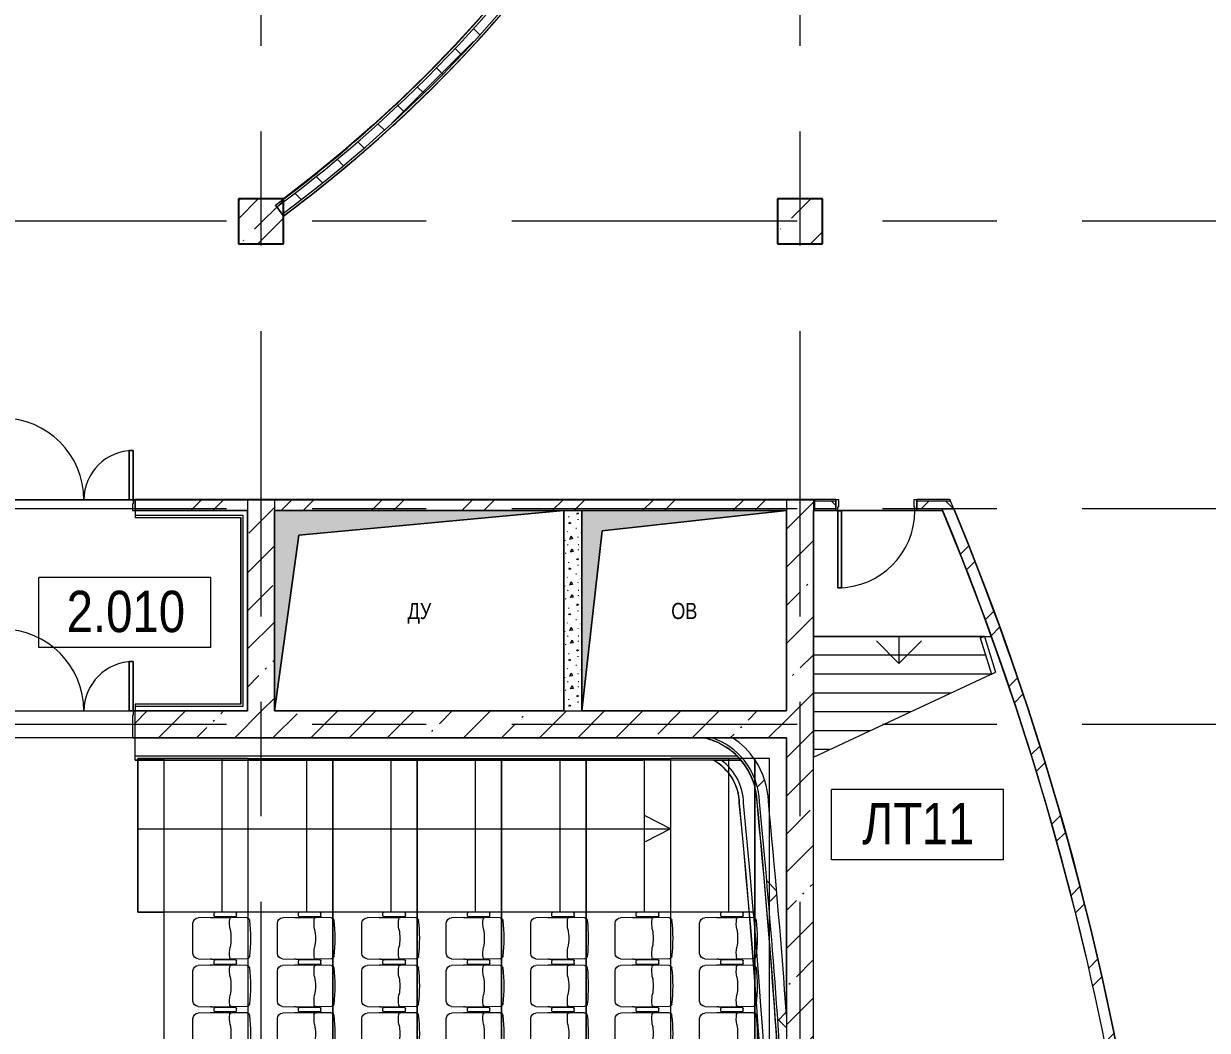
# Model space of a CAD drawing. Header units: millimetres. Extents: x 48966 to 155647, y -43515 to 30475.
# Drawn here: x 120291 to 133466, y 2713 to 13917 of the extents above; entities that cross this region are included whole.
import ezdxf

# ---------------------------------------------------------------- set-up
doc = ezdxf.new("R2010")
doc.units = ezdxf.units.MM
doc.linetypes.add('Осевые', pattern=[6350, 1270, -952.5, 3175, -952.5])
for name, color, linetype, lineweight in [('Двери', 7, 'Continuous', 9), ('Каркас_Импост', 7, 'Continuous', 9), ('Колонны', 7, 'Continuous', 9), ('Колонны-1', 7, 'Continuous', 25), ('Контуры', 7, 'Continuous', 9), ('Линии подступенков-1', 7, 'Continuous', 9), ('Линии свеса', 7, 'Continuous', 9), ('Марки вырезов', 7, 'Continuous', 9), ('Марки помещений', 7, 'Continuous', 9), ('Обобщенные модели', 7, 'Continuous', 9), ('Общие ребра', 7, 'Continuous', 9), ('Ограждение', 7, 'Continuous', 9), ('Оси-2', 7, 'Осевые', 9), ('Панель', 7, 'Continuous', 9), ('Перекрытия', 7, 'Continuous', 9), ('Поручни', 7, 'Continuous', 9), ('Стены', 7, 'Continuous', 9), ('Стены-1', 7, 'Continuous', 18), ('Стрелки вверх', 7, 'Continuous', 9), ('Типовые аннотации', 7, 'Continuous', 9), ('Черная _2 сплошная', 7, 'Continuous', 9), ('Штриховка разреза-2', 7, 'Continuous', 9), ('Элементы узлов', 7, 'Continuous', 9), ('Элементы узлов-1', 7, 'Continuous', 5)]:
    doc.layers.add(name, color=color, linetype=linetype, lineweight=lineweight)
for name, color, linetype, lineweight, true_color in [('Ломаная-1', 7, 'Continuous', 9, 0x656565), ('Обобщенные модели-2', 7, 'Continuous', 9, 0xffbc79), ('Рассадка_партер_ТХ_К_dwg-1', 7, 'Continuous', 9, 0x656565)]:
    doc.layers.add(name, color=color, linetype=linetype, lineweight=lineweight, true_color=true_color)
doc.styles.add('Arial', font='Arial.ttf', dxfattribs={"width": 0.8, "height": 180})
doc.styles.add('Arial Narrow_1', font='Arial Narrow.ttf', dxfattribs={"height": 460})
pattern_1 = [(45, (0, 0), (-424.264, 424.264), [600, -100, 20, -100]), (45, (0, 424), (-424.264, 424.264), [])]
pattern_2 = [(45, (0, 0), (-502.8943, 502.8943), []), (45, (0, 762), (-502.8943, 502.8943), [])]
pattern_3 = [(45, (0, 0), (-212.13203, 212.13203), []), (135, (0, 0), (-212.13203, -212.13203), [])]
pattern_4 = [(45, (0, 0), (-707.107, 707.107), []), (135, (0, 0), (-707.107, -707.107), [])]

# ---------------------------------------------------------------- blocks, each defined once
blk = doc.blocks.new('Колонна 68 - Колонна 40-55-771006-План 2-го этажа на отм_ 0_000')
at = {"layer": 'Колонны'}
h = blk.add_hatch(dxfattribs=at)
h.set_pattern_fill('FP_27', color=256, style=0, pattern_type=2)
h.set_pattern_definition([(45, (0, 7800), (-493.914, 493.914), []), (45, (493.9, 7800), (-493.914, 493.914), [873.125, -174.625, 6.706, -167.919])])
h.paths.add_polyline_path([(122682, 19267), (123182, 19267), (123182, 19767), (122682, 19767), (122682, 19671)], flags=0)
at = {"layer": 'Колонны-1'}
for p, q in [((123182, 19767), (122682, 19767)), ((122682, 19767), (122682, 19267)), ((123182, 19267), (123182, 19767)), ((122682, 19267), (123182, 19267))]:
    blk.add_line(p, q, dxfattribs=at)
blk = doc.blocks.new('Колонна 69 - Колонна 40-55-771018-План 2-го этажа на отм_ 0_000')
at = {"layer": 'Колонны'}
h = blk.add_hatch(dxfattribs=at)
h.set_pattern_fill('FP_28', color=256, style=0, pattern_type=2)
h.set_pattern_definition([(45, (-6000, 7800), (-493.914, 493.914), []), (45, (-5506.1, 7800), (-493.914, 493.914), [873.125, -174.625, 6.706, -167.919])])
h.paths.add_polyline_path([(122739, 19267), (123182, 19267), (123182, 19767), (122682, 19767), (122682, 19267)], flags=0)
at = {"layer": 'Колонны-1'}
for p, q in [((123182, 19767), (122682, 19767)), ((122682, 19767), (122682, 19267)), ((123182, 19267), (123182, 19767)), ((122682, 19267), (123182, 19267))]:
    blk.add_line(p, q, dxfattribs=at)
blk = doc.blocks.new('Дверь - Однопольная - ДВ11_21х9-6240690-План 2-го этажа на отм_ 0_000')
at = {"layer": 'Двери'}
for p, q in [((-429, -63), (-389, -63)), ((-429, -921), (-429, -63)), ((-389, -63), (-389, -921)), ((-389, -921), (-429, -921))]:
    blk.add_line(p, q, dxfattribs=at)
blk.add_arc((-429, -63), 858, 270, 0, dxfattribs=at)
at = {"layer": 'Каркас_Импост'}
for p, q in [((-450, 62), (-420, 62)), ((-450, -63), (-450, 62)), ((-420, 62), (-420, -23)), ((420, 62), (450, 62)), ((420, -23), (420, 62)), ((450, 62), (450, -63)), ((-430, -63), (-450, -63)), ((-430, -23), (-430, -63)), ((-420, -23), (-430, -23)), ((430, -23), (420, -23)), ((430, -63), (430, -23)), ((450, -63), (430, -63))]:
    blk.add_line(p, q, dxfattribs=at)
at = {"layer": 'Панель'}
for p, q in [((-389, -63), (-429, -63)), ((-429, -63), (-429, -921)), ((-389, -921), (-389, -63)), ((-429, -921), (-389, -921))]:
    blk.add_line(p, q, dxfattribs=at)
blk = doc.blocks.new('Дверь - Полуторная_001 - ДВ19_24-15-8185647-План 2-го этажа на отм_ 0_000')
at = {"layer": 'Двери'}
for p, q in [((-684, 969), (-729, 969)), ((-729, 969), (-729, 60)), ((-684, 60), (-684, 969)), ((684, 60), (684, 609)), ((684, 609), (729, 609)), ((729, 609), (729, 60)), ((-729, 60), (-684, 60)), ((729, 60), (684, 60))]:
    blk.add_line(p, q, dxfattribs=at)
for centre, radius, start, end in [((-729, 60), 909, 360, 90), ((729, 60), 549, 90, 180)]:
    blk.add_arc(centre, radius, start, end, dxfattribs=at)
at = {"layer": 'Каркас_Импост'}
for p, q in [((-730, 60), (-750, 60)), ((-750, 60), (-750, -60)), ((-730, 15), (-730, 60)), ((-720, 15), (-730, 15)), ((-720, -60), (-720, 15)), ((730, 15), (720, 15)), ((720, 15), (720, -60)), ((750, 60), (730, 60)), ((730, 60), (730, 15)), ((750, -60), (750, 60)), ((-750, -60), (-720, -60)), ((720, -60), (750, -60))]:
    blk.add_line(p, q, dxfattribs=at)
at = {"layer": 'Панель'}
for p, q in [((-729, 969), (-684, 969)), ((-729, 60), (-729, 969)), ((-684, 969), (-684, 60)), ((684, 609), (684, 60)), ((729, 609), (684, 609)), ((729, 60), (729, 609)), ((-684, 60), (-729, 60)), ((684, 60), (729, 60))]:
    blk.add_line(p, q, dxfattribs=at)
blk = doc.blocks.new('Дверь - Полуторная_001 - ДВ19_24-15-6256116-План 2-го этажа на отм_ 0_000')
at = {"layer": 'Двери'}
for p, q in [((-684, 1059), (-729, 1059)), ((-729, 1059), (-729, 150)), ((-684, 150), (-684, 1059)), ((684, 150), (684, 699)), ((684, 699), (729, 699)), ((729, 699), (729, 150)), ((-729, 150), (-684, 150)), ((729, 150), (684, 150))]:
    blk.add_line(p, q, dxfattribs=at)
for centre, radius, start, end in [((-729, 150), 909, 360, 90), ((729, 150), 549, 90, 180)]:
    blk.add_arc(centre, radius, start, end, dxfattribs=at)
at = {"layer": 'Каркас_Импост'}
for p, q in [((-730, 150), (-750, 150)), ((-750, 150), (-750, -150)), ((-730, 105), (-730, 150)), ((750, 150), (730, 150)), ((730, 150), (730, 105)), ((750, -150), (750, 150)), ((-720, 105), (-730, 105)), ((-720, -150), (-720, 105)), ((730, 105), (720, 105)), ((720, 105), (720, -150)), ((-750, -150), (-720, -150)), ((720, -150), (750, -150))]:
    blk.add_line(p, q, dxfattribs=at)
at = {"layer": 'Панель'}
for p, q in [((-729, 1059), (-684, 1059)), ((-729, 150), (-729, 1059)), ((-684, 1059), (-684, 150)), ((684, 699), (684, 150)), ((729, 699), (684, 699)), ((729, 150), (729, 699)), ((-684, 150), (-729, 150)), ((684, 150), (729, 150))]:
    blk.add_line(p, q, dxfattribs=at)
blk = doc.blocks.new('Ограждение - Ограждение-2467982-План 2-го этажа на отм_ 0_000')
at = {"layer": 'Поручни'}
for p, q in [((130938, 7082), (130986, 7097)), ((130938, 7082), (131063, 6677)), ((130986, 7097), (131109, 6698)), ((131063, 6677), (131109, 6698))]:
    blk.add_line(p, q, dxfattribs=at)
blk = doc.blocks.new('170_ОтверстиеПрямоугольноеВертикальное - 170_ОтверстиеПрямоугольноеВертикальное-6461767-План 2-го этажа на отм_ 0_000')
at = {"layer": 'Обобщенные модели'}
for p, q in [((-1611, -1115), (-1611, 1115)), ((-1611, 1115), (1611, 1115)), ((1611, 1115), (1611, -1115)), ((1611, -1115), (-1611, -1115))]:
    blk.add_line(p, q, dxfattribs=at)
blk = doc.blocks.new('Колонна 86 - Колонна 40-55-4749711-План 2-го этажа на отм_ 0_000')
at = {"layer": 'Колонны'}
h = blk.add_hatch(dxfattribs=at)
h.set_pattern_fill('FP_35', color=256, style=0, pattern_type=2)
h.set_pattern_definition([(45, (-51000, -35000), (-493.914, 493.914), []), (45, (-50506.1, -35000), (-493.914, 493.914), [873.125, -174.625, 6.706, -167.919])])
h.paths.add_polyline_path([(72182, -23533), (72182, -23221), (72093, -23102), (72182, -23036), (72182, -23033), (71682, -23033), (71682, -23533)], flags=0)
for p, q in [((72108, -23122), (72093, -23102)), ((72167, -23202), (72108, -23122)), ((72182, -23221), (72167, -23202))]:
    blk.add_line(p, q, dxfattribs=at)
blk.add_arc((63131, -11008), 15052, 306.5396, 306.9603, dxfattribs=at)
at = {"layer": 'Колонны-1'}
for p, q in [((72182, -23033), (71682, -23033)), ((71682, -23033), (71682, -23533)), ((72182, -23036), (72182, -23033)), ((72182, -23533), (72182, -23221)), ((71682, -23533), (72182, -23533))]:
    blk.add_line(p, q, dxfattribs=at)
blk = doc.blocks.new('170_ОтверстиеПрямоугольноеВертикальное - 170_ОтверстиеПрямоугольноеВертикальное-5689178-План 2-го этажа на отм_ 0_000')
at = {"layer": 'Обобщенные модели'}
for p, q in [((-1139, -1115), (-1139, 1115)), ((-1139, 1115), (1139, 1115)), ((1139, 1115), (1139, -1115)), ((1139, -1115), (-1139, -1115))]:
    blk.add_line(p, q, dxfattribs=at)
blk = doc.blocks.new('Рассадка_партер_ТХ_К_dwg_A$C344E6C13-8379876-План 2-го этажа на отм_ 0_000')
at = {"layer": 'Ломаная-1'}
for p, q in [((155, 537), (155, 563)), ((167, 575), (393, 575)), ((405, 537), (405, 563)), ((41, 514), (209, 517)), ((167, 525), (393, 525)), ((432, 518), (230, 518)), ((448, 517), (582, 513)), ((640, 117), (640, 453)), ((41, 56), (209, 53)), ((155, 7), (155, 33)), ((167, 45), (393, 45)), ((432, 53), (230, 53)), ((405, 7), (405, 33)), ((582, 57), (448, 53)), ((167, -5), (393, -5))]:
    blk.add_line(p, q, dxfattribs=at)
for centre, radius, start, end in [((167, 563), 12, 90, 180), ((167, 537), 12, 180, 270), ((393, 563), 12, 0, 90), ((393, 537), 12, 270, 360), ((1777, 285), 1777, 173.4667, 186.5333), ((41, 484), 30, 91.2274, 172.9444), ((210, 497), 20, 6.4031, 91.2274), ((230, 478), 40, 90, 108.05), ((-215, 452), 447, 351.4218, 6.1242), ((432, -32), 550, 88.2816, 90), ((580, 453), 60, 360, 88.2816), ((722, 285), 505, 168.5788, 191.4212), ((-215, 118), 447, 353.8758, 8.5782), ((41, 86), 30, 187.0556, 268.7726), ((167, 33), 12, 90, 180), ((167, 7), 12, 180, 270), ((210, 73), 20, 268.7726, 353.5969), ((230, 93), 40, 251.95, 270), ((393, 33), 12, 0, 90), ((393, 7), 12, 270, 0), ((432, 603), 550, 270, 271.7184), ((580, 117), 60, 271.7184, 0)]:
    blk.add_arc(centre, radius, start, end, dxfattribs=at)
blk = doc.blocks.new('Рассадка_партер_ТХ_К_dwg_Сидения_партер _по П__dwg-6688590-План 2-го этажа на отм_ 0_000-8379879-План 2-го этажа на отм_ 0_000')
at = {"layer": 'Ломаная-1'}
for p, q in [((43714, 27799), (43714, 29509)), ((44654, 27799), (44654, 29509)), ((45594, 27799), (45594, 29509)), ((46534, 27799), (46534, 29509)), ((47474, 27799), (47474, 29509)), ((48414, 27799), (48414, 29509)), ((49354, 27799), (49354, 29509)), ((48704, 28728), (48422, 28582))]:
    blk.add_line(p, q, dxfattribs=at)
at = {"layer": 'Ломаная-1', "flags": 128}
for points in [[(43064, 29509), (42774, 29509), (42774, 27799), (43064, 27799), (42774, 27799), (42774, 29509), (43064, 29509), (43064, 10669), (44004, 10669), (44004, 29509)], [(44004, 29509), (44944, 29509), (44944, 10669), (44004, 10669)], [(44944, 29509), (45884, 29509), (45884, 10669), (44944, 10669)], [(45884, 29509), (46824, 29509), (46824, 10669), (45884, 10669)], [(46824, 29509), (47764, 29509), (47764, 10669), (46824, 10669)], [(48704, 29509), (48704, 10669), (47764, 10669), (47764, 29509), (48704, 29509), (48704, 10669), (49644, 10669), (49804, 10669), (49804, 29509), (49644, 29509), (49644, 10669), (49644, 29509)]]:
    blk.add_lwpolyline(points, close=True, dxfattribs=at)
for points in [[(42774, 28728), (48704, 28728), (48422, 28873)], [(49644, 27799), (48704, 27799), (47764, 27799), (46824, 27799), (45884, 27799), (44944, 27799), (44004, 27799), (43064, 27799)]]:
    blk.add_lwpolyline(points, dxfattribs=at)
at = {"extrusion": (0, 0, -1), "zscale": -0.9999999999999997, "rotation": 359.9982151294759}
for p in [(-44028, 27224), (-44968, 27224), (-45908, 27224), (-46848, 27224), (-47788, 27224), (-48728, 27224), (-49668, 27224), (-44028, 26694), (-44968, 26694), (-45908, 26694), (-46848, 26694), (-47788, 26694), (-48728, 26694), (-49668, 26694), (-44028, 26164), (-44968, 26164), (-45908, 26164), (-46848, 26164), (-47788, 26164), (-48728, 26164), (-49668, 26164)]:
    blk.add_blockref('Рассадка_партер_ТХ_К_dwg_A$C344E6C13-8379876-План 2-го этажа на отм_ 0_000', p, dxfattribs=at)
blk = doc.blocks.new('Рассадка_партер_ТХ_К_dwg-8379875-План 2-го этажа на отм_ 0_000')
blk.add_blockref('Рассадка_партер_ТХ_К_dwg_Сидения_партер _по П__dwg-6688590-План 2-го этажа на отм_ 0_000-8379879-План 2-го этажа на отм_ 0_000', (-26491, -9322))
blk = doc.blocks.new('Марка помещения_Р - Марка помещения-4575829-План 2-го этажа на отм_ 0_000')
at = {"layer": 'Марки помещений'}
for p, q in [((-4.79375, -1.95625), (-4.79375, 1.95625)), ((4.79375, 1.95625), (-4.79375, 1.95625)), ((4.79375, -1.95625), (4.79375, 1.95625)), ((4.79375, -1.95625), (-4.79375, -1.95625))]:
    blk.add_line(p, q, dxfattribs=at)

msp = doc.modelspace()

# ---------------------------------------------------------------- hatches: boundary and pattern name
at = {"layer": 'Штриховка разреза-2'}
h = msp.add_hatch(dxfattribs=at)
h.set_pattern_fill('FP_3', color=256, style=0, pattern_type=2)
h.set_pattern_definition(pattern_3)
h.paths.add_polyline_path([(123167.5, 11797.8), (123511.5, 12060.3), (123847.8, 12332.6), (124176.3, 12614.4), (124496.6, 12905.4), (124808.5, 13205.4), (125111.7, 13514.2), (125443.3, 13874.2), (125717, 14188.6), (125966.7, 14490.7), (126267.1, 14878.8), (126489, 15180.8), (126735.2, 15536.7), (126971.1, 15899.5), (127196.6, 16268.8), (127411.5, 16644.5), (127645.4, 17085.9), (127808.7, 17413.4), (127990.7, 17806), (128177.8, 18244.9), (128320.8, 18606), (128468.6, 19012.8), (128604.7, 19423.6), (128738.8, 19874.1), (128841.5, 20256), (128942.1, 20676.9), (128856.2, 20751.5), (128738.8, 20261), (128646.4, 19913.3), (128523.6, 19499.1), (128388.9, 19088.5), (128242.6, 18682), (128069.7, 18244.9), (127914.9, 17881.6), (127734.5, 17489.9), (127533.7, 17085.9), (127339.7, 16721.3), (127091, 16288.3), (126901.5, 15976.6), (126666.6, 15614), (126421.4, 15258.2), (126166.1, 14909.6), (125900.9, 14568.5), (125585.4, 14188.6), (125341.8, 13909.8), (125048.3, 13592.7), (124745.8, 13284.1), (124434.6, 12984.4), (124115, 12693.7), (123787.1, 12412.2), (123451.4, 12140.3), (123107.9, 11878.1), (123113.4, 11870.7)], flags=0)
h = msp.add_hatch(dxfattribs=at)
h.set_pattern_fill('FP_2', color=256, style=0, pattern_type=2)
h.set_pattern_definition(pattern_2)
h.paths.add_polyline_path([(120031.6, 8497.1), (120031.6, 8617.1), (120021.6, 8617.1), (120021.6, 8497.1)], flags=0)
h.paths.add_polyline_path([(121531.6, 8497.1), (122781.6, 8497.1), (122781.6, 8617.1), (121531.6, 8617.1)], flags=0)
h.paths.add_polyline_path([(129081.6, 8497.1), (129093, 8497.1), (129093, 8617.1), (129081.6, 8617.1)], flags=0)
h.paths.add_polyline_path([(125443.3, 8497.1), (128781.6, 8497.1), (128781.6, 8617.1), (123081.6, 8617.1), (123081.6, 8497.1)], flags=0)
h = msp.add_hatch(dxfattribs=at)
h.set_pattern_fill('FP_1', color=256, style=0, pattern_type=2)
h.set_pattern_definition(pattern_1)
h.paths.add_polyline_path([(123081.6, 6267.1), (123081.6, 8617.1), (122781.6, 8617.1), (122781.6, 6267.1)], flags=0)
h = msp.add_hatch(dxfattribs=at)
h.set_pattern_fill('FP_1', color=256, style=0, pattern_type=2)
h.set_pattern_definition(pattern_1)
h.paths.add_polyline_path([(129081.6, -15982.9), (129081.6, -14342.6), (129056.6, -14342.6), (129056.6, -14127.3), (129081.6, -14121.3), (129081.6, -11021.3), (128781.6, -11021.3), (128781.6, -15982.9)], flags=0)
h.paths.add_polyline_path([(128781.6, 3486.2), (129081.6, 3486.2), (129081.6, 8617.1), (128781.6, 8617.1), (128781.6, 3758.1)], flags=0)
h = msp.add_hatch(dxfattribs=at)
h.set_pattern_fill('FP_3', color=256, style=0, pattern_type=2)
h.set_pattern_definition(pattern_3)
h.paths.add_polyline_path([(129093, 8517.1), (129331.6, 8517.1), (129331.6, 8602.1), (129093, 8602.1)], flags=0)
h.paths.add_polyline_path([(130231.6, 8517.1), (130644.6, 8517.1), (130609.3, 8602.1), (130231.6, 8602.1)], flags=0)
h = msp.add_hatch(dxfattribs=at)
h.set_pattern_fill('FP_38', color=256, style=0, pattern_type=2)
h.set_pattern_definition([(315, (203.2, 20.32), (507.9997, 0), [7.184, -711.236]), (63.435, (279.4, 76.2), (-0.0009, 508.0002), [11.359, -1124.563]), (90, (121.9, 60.96), (-508, 508), [10.16, -497.84]), (315, (0, 127), (507.9997, 0), [7.184, -711.236]), (270, (330.2, 40.64), (508, -508), [6.706, -501.294]), (270, (213.36, 386.1), (508, -508), [6.706, -501.294]), (45, (284.48, 441.96), (0, 507.9997), [7.184, -711.236]), (90, (182.9, 182.9), (-508, 508), [6.706, -501.294]), (90, (121.9, 259.1), (-508, 508), [6.706, -501.294]), (270, (279.4, 238.76), (508, -508), [6.706, -501.294]), (45, (127, 426.72), (0, 507.9997), [7.184, -711.236]), (45, (20.32, 284.48), (0, 507.9997), [7.184, -711.236]), (270, (10.16, 492.76), (508, -508), [6.706, -501.294]), (315, (335.28, 406.4), (507.9997, 0), [7.184, -711.236]), (90, (477.5, 71.1), (-508, 508), [6.706, -501.294]), (315, (355.6, 137.16), (507.9997, 0), [7.184, -711.236]), (90, (477.5, 264.16), (-508, 508), [10.16, -497.84]), (90, (482.6, 436.9), (-508, 508), [6.706, -501.294]), (90, (375.9, 294.64), (-508, 508), [6.706, -501.294]), (315, (360.68, 497.84), (507.9997, 0), [7.184, -711.236]), (0, (477.5, 497.84), (508, 508), [6.706, -501.294]), (315, (91.44, 508), (507.9997, 0), [7.184, -711.236]), (270, (233.7, 132.1), (508, -508), [6.706, -501.294]), (0, (452.1, 172.7), (508, 508), [6.706, -501.294]), (56.31, (274.32, 5.08), (507.99879, 1016.00085), [18.316, -1813.304]), (315, (284.48, 20.32), (507.9997, 0), [14.368, -704.052]), (194.036, (294.64, 10.16), (-1524.00192, -507.99336), [20.945, -2073.593]), (60.255, (30.48, 45.72), (508.001493, 1015.99859), [40.956, -4054.671]), (293.199, (50.8, 81.28), (508.006508, -1015.996307), [38.688, -3830.124]), (180, (66.04, 45.7), (-508, -508), [35.56, -472.44]), (63.435, (20.32, 213.36), (-0.0009, 508.0002), [22.718, -1113.204]), (315, (30.48, 233.68), (507.9997, 0), [14.368, -704.052]), (206.565, (40.64, 223.52), (-508.00066, -508.0002), [22.718, -1113.204]), (66.801, (386.08, 50.8), (1016.01901, 2539.993042), [38.688, -3830.124]), (296.565, (401.32, 86.36), (508.0002, -508.00066), [34.078, -1101.845]), (189.462, (416.56, 55.88), (-2540.002556, -507.985985), [30.901, -3059.143]), (82.875, (203.2, 248.92), (-0.000517, 507.999884), [40.956, -4054.671]), (315, (208.28, 289.56), (507.9997, 0), [35.921, -682.5]), (206.565, (233.68, 264.16), (-508.00066, -508.0002), [34.078, -1101.845]), (71.565, (375.92, 223.52), (0.00014, 507.99998), [16.064, -1590.373]), (326.31, (381, 238.76), (1016.00085, -507.99879), [18.316, -1813.304]), (194.036, (396.24, 228.6), (-1524.00192, -507.99336), [20.945, -2073.593]), (60.255, (167.64, 472.44), (508.001493, 1015.99859), [40.956, -4054.671]), (288.435, (187.96, 508), (508.0012, -1015.99951), [32.129, -1574.308]), (189.462, (198.12, 477.52), (-2540.002556, -507.985985), [30.901, -3059.143]), (63.435, (40.64, 411.48), (-0.0009, 508.0002), [34.078, -1101.845]), (296.565, (55.88, 441.96), (508.0002, -508.00066), [34.078, -1101.845]), (180, (71.1, 411.5), (-508, -508), [30.48, -477.52]), (56.31, (106.68, 320.04), (507.99879, 1016.00085), [18.316, -1813.304]), (326.31, (116.84, 335.28), (1016.00085, -507.99879), [18.316, -1813.304]), (191.31, (132.08, 325.12), (-2031.99947, -508.00241), [25.903, -2564.399]), (63.435, (279.4, 365.76), (-0.0009, 508.0002), [22.718, -1113.204]), (326.31, (289.56, 386.08), (1016.00085, -507.99879), [18.316, -1813.304]), (201.801, (304.8, 375.92), (-1016.00392, -507.992605), [27.357, -2708.307]), (60.255, (391.16, 416.56), (508.001493, 1015.99859), [40.956, -4054.671]), (288.435, (411.48, 452.12), (508.0012, -1015.99951), [32.129, -1574.308]), (189.462, (421.64, 421.64), (-2540.002556, -507.985985), [30.901, -3059.143]), (56.31, (462.28, 330.2), (507.99879, 1016.00085), [18.316, -1813.304]), (315, (472.44, 345.44), (507.9997, 0), [14.368, -704.052]), (194.036, (482.6, 335.28), (-1524.00192, -507.99336), [20.945, -2073.593])])
h.paths.add_polyline_path([(126503.7, 6267.1), (126503.7, 8497.1), (126303.7, 8497.1), (126303.7, 6267.1)], flags=0)
h = msp.add_hatch(dxfattribs=at)
h.set_pattern_fill('FP_2', color=256, style=0, pattern_type=2)
h.set_pattern_definition(pattern_2)
h.paths.add_polyline_path([(132459, 2517.1), (132331.6, 3129.7), (132187.5, 3758.1), (132034.2, 4370.8), (131877.5, 4950.7), (131702.5, 5551.4), (131515.7, 6148.5), (131317.3, 6741.9), (131107.3, 7331.3), (130885.8, 7916.4), (130644.6, 8517.1), (130514.7, 8517.1), (130564.6, 8393.9), (130756.9, 7916.6), (131013.9, 7235), (131190.2, 6742.2), (131412.4, 6076), (131577, 5551.7), (131752.8, 4951), (131916.7, 4347), (132068.7, 3739.8), (132208.7, 3129.8), (132336.7, 2517.1)], flags=0)
h = msp.add_hatch(dxfattribs=at)
h.set_pattern_fill('FP_1', color=256, style=0, pattern_type=2)
h.set_pattern_definition(pattern_1)
h.paths.add_polyline_path([(127865.2, 5967.1), (128781.6, 5967.1), (128781.6, 6267.1), (121531.6, 6267.1), (121531.6, 5967.1), (127548.2, 5967.1)], flags=0)
h.paths.add_polyline_path([(120031.6, 5967.1), (120031.6, 6267.1), (111731.6, 6267.1), (111731.6, 5967.1), (118852.3, 5967.1)], flags=0)
h.paths.add_polyline_path([(106683.6, 5967.1), (106681.6, 6267.1), (106381.6, 6267.1), (106381.6, 5967.1), (106681.6, 5967.1)], flags=0)
h.paths.add_polyline_path([(108731.6, 5967.1), (108731.6, 6267.1), (108226.6, 6267.1), (108226.6, 5967.1), (108231.6, 5967.1)], flags=0)
h = msp.add_hatch(dxfattribs=at)
h.set_pattern_fill('FP_33', color=256, style=0, pattern_type=2)
h.set_pattern_definition(pattern_4)
h.paths.add_polyline_path([(128480.8, 5255.4), (128580.7, 5261.7), (128571.9, 5358.4), (128552.6, 5453.5), (128522.8, 5545.9), (128483.1, 5634.5), (128433.8, 5718.1), (128380.8, 5789.6), (128320.8, 5855.4), (128254.5, 5914.8), (128182.5, 5967.1), (127957.1, 5967.1), (128038, 5933.9), (128114.7, 5891.8), (128186.2, 5841.4), (128251.6, 5783.2), (128310.1, 5718.1), (128358.8, 5650.2), (128399.9, 5577.4), (128434.3, 5496.6), (128457.7, 5420.8), (128473.7, 5338.7)], flags=0)
h = msp.add_hatch(dxfattribs=at)
h.set_pattern_fill('FP_33', color=256, style=0, pattern_type=2)
h.set_pattern_definition(pattern_4)
h.paths.add_polyline_path([(128591, -12520.8), (128687.6, -11455.2), (128771.9, -10388.5), (128771.9, -8838.5), (128715.6, -9756.8), (128650.2, -10674.6), (128575.6, -11591.6), (128491.8, -12507.8)], flags=0)
h.paths.add_polyline_path([(128771.9, 1472.7), (128771.9, 3022.7), (128714.2, 3769.6), (128650.5, 4515.9), (128580.7, 5261.7), (128480.8, 5255.4), (128568.2, 4310.9), (128645.9, 3365.6), (128713.7, 2419.5), (128738.8, 2012)], flags=0)
h = msp.add_hatch(dxfattribs=at)
h.set_pattern_fill('FP_33', color=256, style=0, pattern_type=2)
h.set_pattern_definition(pattern_4)
h.paths.add_polyline_path([(128771.9, -10388.5), (128781.6, -10243.7), (128781.6, -8645.3), (128771.9, -8838.5), (128771.9, -10149.1)], flags=0)
h.paths.add_polyline_path([(128781.6, 1279.6), (128781.6, 2877.9), (128771.9, 3022.7), (128773.5, 1440.3)], flags=0)
at = {"layer": 'Элементы узлов'}
h = msp.add_hatch(dxfattribs=at)
h.set_pattern_fill('FP_1', color=256, style=0, pattern_type=2)
h.set_pattern_definition(pattern_1)
h.paths.add_polyline_path([(128781.6, -11021.3), (129081.6, -11021.3), (129081.6, 3486.2), (128781.6, 3486.2), (128781.6, -10149.1)], flags=0)
at = {"layer": 'Элементы узлов-1'}
for points in [[(123081.6, 6267.1), (123354.2, 8224.5), (126303.7, 8497.1), (123081.6, 8497.1), (123081.6, 6339.1)], [(126503.7, 6267.1), (126729.1, 8271.7), (128781.6, 8497.1), (126503.7, 8497.1)]]:
    msp.add_hatch(color=256, dxfattribs=at).paths.add_polyline_path(points, flags=0)

# ---------------------------------------------------------------- linework, layer by layer
at = {"layer": 'Контуры'}
for p, q in [((130986.6, 7097.1), (129081.6, 7097.1)), ((129081.6, 7097.1), (129081.6, 5752.7)), ((130986.6, 7097.1), (131109.3, 6698.2))]:
    msp.add_line(p, q, dxfattribs=at)
at = {"layer": 'Линии подступенков-1'}
for p, q in [((130986.6, 7097.1), (129081.6, 7097.1)), ((130998.5, 6887.1), (129081.6, 6887.1)), ((131063.1, 6677.1), (129081.6, 6677.1)), ((130613.6, 6467.1), (129081.6, 6467.1)), ((130163.3, 6257.1), (129081.6, 6257.1)), ((129712.9, 6047.1), (129081.6, 6047.1)), ((129262.6, 5837.1), (129081.6, 5837.1))]:
    msp.add_line(p, q, dxfattribs=at)
at = {"layer": 'Линии свеса'}
for p, q in [((130998.5, 6887.1), (129081.6, 6887.1)), ((131063.1, 6677.1), (129081.6, 6677.1)), ((130613.6, 6467.1), (129081.6, 6467.1)), ((130163.3, 6257.1), (129081.6, 6257.1)), ((129712.9, 6047.1), (129081.6, 6047.1)), ((129262.6, 5837.1), (129081.6, 5837.1))]:
    msp.add_line(p, q, dxfattribs=at)
at = {"layer": 'Марки вырезов'}
msp.add_line((129081.6, 5752.7), (131109.3, 6698.2), dxfattribs=at)
at = {"layer": 'Обобщенные модели-2'}
for p, q in [((128781.6, 8497.1), (126503.7, 8497.1)), ((126503.7, 8497.1), (126503.7, 6267.1)), ((128781.6, 6267.1), (128781.6, 8497.1)), ((126503.7, 6267.1), (128781.6, 6267.1))]:
    msp.add_line(p, q, dxfattribs=at)
at = {"layer": 'Общие ребра'}
for p, q in [((122781.6, 8617.1), (121531.6, 8617.1)), ((121531.6, 8617.1), (122781.6, 8617.1)), ((122781.6, 8617.1), (122781.6, 8497.1)), ((123081.6, 8617.1), (123081.6, 8497.1)), ((128781.6, 8617.1), (123081.6, 8617.1)), ((123081.6, 8617.1), (128781.6, 8617.1)), ((128781.6, 8617.1), (128781.6, 8497.1)), ((129081.6, 8617.1), (129081.6, 8497.1)), ((129093, 8617.1), (129081.6, 8617.1)), ((129081.6, 8617.1), (129093, 8617.1)), ((129331.6, 8622.1), (129093, 8622.1)), ((129093, 8602.1), (129093, 8617.1)), ((129093, 8617.1), (129093, 8602.1)), ((129093, 8517.1), (129093, 8602.1)), ((129331.6, 8602.1), (129093, 8602.1)), ((129093, 8602.1), (129093, 8517.1)), ((130601, 8622.1), (130231.6, 8622.1)), ((130609.3, 8602.1), (130231.6, 8602.1)), ((121531.6, 8497.1), (122781.6, 8497.1)), ((122781.6, 8497.1), (121531.6, 8497.1)), ((121531.6, 8447.1), (122731.6, 8447.1)), ((122731.6, 8447.1), (122731.6, 8422.1)), ((129093, 8497.1), (129093, 8517.1)), ((129331.6, 8517.1), (129093, 8517.1)), ((129093, 8517.1), (129093, 8497.1)), ((129093, 8497.1), (129331.6, 8497.1)), ((130514.7, 8517.1), (130231.6, 8517.1)), ((130231.6, 8497.1), (130517.6, 8497.1)), ((130514.7, 8517.1), (130644.6, 8517.1)), ((130514.7, 8517.1), (130644.6, 8517.1)), ((121531.6, 8422.1), (122706.6, 8422.1)), ((122706.6, 8422.1), (122706.6, 8420.1)), ((122706.6, 8420.1), (122706.6, 6344.1)), ((122731.6, 8422.1), (122731.6, 8420.1)), ((122731.6, 8420.1), (122731.6, 6344.1)), ((122706.6, 6342.1), (121531.6, 6342.1)), ((122706.6, 6344.1), (122706.6, 6342.1)), ((122731.6, 6344.1), (122731.6, 6342.1)), ((122731.6, 6342.1), (122731.6, 6317.1)), ((122731.6, 6317.1), (121531.6, 6317.1)), ((122781.6, 6267.1), (121531.6, 6267.1)), ((121531.6, 6267.1), (122781.6, 6267.1)), ((126303.7, 6267.1), (126503.7, 6267.1)), ((121531.6, 5967.1), (127181.6, 5967.1)), ((127181.6, 5967.1), (121531.6, 5967.1)), ((127181.6, 5965.1), (121531.6, 5965.1)), ((127538.9, 5965.1), (127181.6, 5965.1)), ((127865.2, 5965.1), (127538.9, 5965.1)), ((127181.6, 5765.1), (121531.6, 5765.1)), ((127181.6, 5720.1), (121531.6, 5720.1)), ((128231.5, 5765.1), (127181.6, 5765.1)), ((128273.4, 5720.1), (127181.6, 5720.1)), ((127968.1, 5718.1), (127972.3, 5718.1)), ((127972.3, 5718.1), (128055.9, 5718.1)), ((128055.9, 5718.1), (128275.1, 5718.1))]:
    msp.add_line(p, q, dxfattribs=at)
at = {"layer": 'Общие ребра', "flags": 128}
for points in [[(125381, 13991.2), (125092.6, 13675.9), (124795.4, 13368.9), (124489.5, 13070.5), (124175.4, 12780.9), (123853.1, 12500.3), (123523, 12229), (123185.3, 11967.1)], [(130523, 8497.1), (130518.9, 8507.1), (130514.7, 8517.1)], [(130652.9, 8497.1), (130648.8, 8507.1), (130644.6, 8517.1)], [(130652.9, 8497.1), (130885.8, 7916.4), (131107.3, 7331.3), (131317.3, 6741.9), (131515.7, 6148.5), (131702.5, 5551.4), (131877.5, 4950.7), (132040.8, 4346.7), (132192.1, 3739.6), (132331.6, 3129.7), (132459, 2517.1)]]:
    msp.add_lwpolyline(points, dxfattribs=at)
at = {"layer": 'Общие ребра'}
for centre, radius, start, end in [((114131.3, 23991.8), 15077.2, 306.53955, 347.58954), ((114131.3, 23991.8), 15052.2, 306.97804, 347.64142), ((114131.3, 23991.8), 15177.2, 306.53955, 347.38401), ((101124.8, -3684.1), 31942, 11.19455, 22.41767), ((127702.1, 5230.9), 557.1, 1.09266, 60.98725), ((127702.1, 5230.9), 602.1, 1.27952, 54.01358), ((127374.8, 4951.7), 1182.3, 40.41124, 40.53865), ((127702.1, 5230.9), 752.1, 1.7408, 40.3748), ((127702.1, 5230.9), 754.1, 1.74571, 40.24572), ((127702.1, 5230.9), 779.1, 1.80496, 38.70691), ((37041.6, -3682.9), 91653, 354.49275, 5.587836), ((37041.6, -3682.9), 91698, 354.491788, 5.586856), ((37041.6, -3682.9), 91848, 2.901762, 5.583597), ((37041.6, -3682.9), 91850, 2.926271, 5.583553), ((37041.6, -3682.9), 91875, 3.216854, 5.583011)]:
    msp.add_arc(centre, radius, start, end, dxfattribs=at)
for points in [[(128231.5, 5765.1), (128214.8, 5781.7), (128179.9, 5813.1), (128123.3, 5855.3), (128063.1, 5892), (127999.6, 5922.9), (127933.5, 5947.7), (127888.2, 5960), (127865.2, 5965.1)], [(128273.4, 5720.1), (128266.7, 5727.9), (128253, 5743.2), (128238.8, 5757.9), (128231.5, 5765.1)]]:
    msp.add_open_spline(points, degree=3, dxfattribs=at)
at = {"layer": 'Оси-2'}
for p, q in [((122931.6, 25417.1), (122931.6, -41737.8)), ((128931.6, 25417.1), (128931.6, -41737.8)), ((150171.6, 11717.1), (50565.6, 11717.1)), ((150171.6, 8517.1), (50565.6, 8517.1)), ((150171.6, 6117.1), (50565.6, 6117.1))]:
    msp.add_line(p, q, dxfattribs=at)
at = {"layer": 'Перекрытия'}
for p, q in [((122681.6, 11467.1), (122681.6, 11967.1)), ((122681.6, 11967.1), (123185.3, 11967.1)), ((128681.6, 11467.1), (128681.6, 11967.1)), ((128681.6, 11967.1), (129181.6, 11967.1)), ((129181.6, 11967.1), (129181.6, 11467.1)), ((123181.6, 11777.1), (123181.6, 11467.1)), ((123181.6, 11467.1), (122681.6, 11467.1)), ((129181.6, 11467.1), (128681.6, 11467.1)), ((116946.6, 8617.1), (129093, 8617.1)), ((121541.6, 8617.1), (120031.6, 8617.1)), ((129331.6, 8617.1), (129331.6, 8497.1)), ((130231.6, 8497.1), (130231.6, 8617.1)), ((130603.1, 8617.1), (130605.2, 8612.1)), ((122781.6, 8497.1), (121541.6, 8497.1)), ((122781.6, 6267.1), (122781.6, 8497.1)), ((130521.4, 8497.1), (129081.6, 8497.1)), ((129081.6, 8497.1), (129081.6, 7097.1)), ((129331.6, 8497.1), (130231.6, 8497.1)), ((129081.6, 7097.1), (131058.1, 7097.1)), ((120031.6, 6267.1), (122781.6, 6267.1)), ((128781.6, 5967.1), (108231.6, 5967.1)), ((128781.6, 2877.9), (128781.6, 5967.1))]:
    msp.add_line(p, q, dxfattribs=at)
for radius, start, end in [(15202.2, 317.95927, 319.59084), (15052.2, 316.73725, 318.36379), (15202.2, 316.32739, 317.959), (15052.2, 315.11072, 316.73725), (15202.2, 314.6955, 316.32715), (15052.2, 313.48418, 315.11072), (15202.2, 313.06362, 314.69532), (15052.2, 311.85765, 313.48418), (15052.2, 310.23111, 311.85765), (15202.2, 311.43174, 313.06347), (15202.2, 309.79986, 311.43163), (15052.2, 308.60458, 310.23111), (15202.2, 308.16798, 309.79979), (15052.2, 306.97804, 308.60458), (15202.2, 306.5361, 308.16795)]:
    msp.add_arc((114131.3, 23991.8), radius, start, end, dxfattribs=at)
at = {"layer": 'Стены'}
for p, q in [((123093.1, 11898.2), (123107.9, 11878.1)), ((123107.9, 11878.1), (123167.5, 11797.8)), ((123167.5, 11797.8), (123181.6, 11778.7)), ((122781.6, 8617.1), (123081.6, 8617.1)), ((128781.6, 8617.1), (129081.6, 8617.1))]:
    msp.add_line(p, q, dxfattribs=at)
for centre, radius, start, end in [((114145.2, 23973.1), 15028.9, 306.53939, 306.96089), ((127702.1, 5230.9), 754.1, 40.24572, 77.48662), ((127702.1, 5230.9), 754.1, 40.24572, 77.48662), ((127702.1, 5230.9), 779.1, 38.70691, 70.8951), ((127702.1, 5230.9), 779.1, 38.70691, 70.8951)]:
    msp.add_arc(centre, radius, start, end, dxfattribs=at)
msp.add_open_spline([(127865.2, 5965.1), (127863.7, 5965.5), (127860.6, 5966.1), (127857.5, 5966.8), (127856, 5967.1)], degree=3, dxfattribs=at)
at = {"layer": 'Стены-1'}
for p, q in [((123182, 11967.1), (123185.3, 11967.1)), ((123181.6, 11778.7), (123182.4, 11777.7)), ((123181.6, 11777.1), (123181.6, 11774.6)), ((129093, 8622.1), (121531.6, 8622.1)), ((121531.6, 8622.1), (121531.6, 8617.1)), ((121531.6, 8617.1), (121531.6, 8497.1)), ((129093, 8622.1), (129093, 8617.1)), ((129093, 8617.1), (129093, 8622.1)), ((129331.6, 8497.1), (129331.6, 8622.1)), ((130231.6, 8622.1), (130231.6, 8497.1)), ((121531.6, 8497.1), (121531.6, 8420.1)), ((122781.6, 8497.1), (122781.6, 6267.1)), ((122781.6, 8447.1), (122781.6, 8497.1)), ((122781.6, 8420.1), (122781.6, 8447.1)), ((123081.6, 6267.1), (123081.6, 8497.1)), ((123081.6, 8497.1), (128781.6, 8497.1)), ((126303.7, 8497.1), (126303.7, 6267.1)), ((126503.7, 8497.1), (126303.7, 8497.1)), ((126503.7, 6267.1), (126503.7, 8497.1)), ((128781.6, 8497.1), (128781.6, 6267.1)), ((129081.6, 2517.1), (129081.6, 8497.1)), ((129081.6, 8497.1), (129093, 8497.1)), ((130517.6, 8497.1), (130523, 8497.1)), ((130523, 8497.1), (130517.6, 8497.1)), ((130657.5, 8499), (130652.9, 8497.1)), ((121531.6, 8420.1), (122704.6, 8420.1)), ((122704.6, 8420.1), (122704.6, 6344.1)), ((122781.6, 6344.1), (122781.6, 8420.1)), ((122704.6, 6344.1), (121531.6, 6344.1)), ((121531.6, 6344.1), (121531.6, 6267.1)), ((122781.6, 6317.1), (122781.6, 6344.1)), ((121531.6, 5967.1), (121531.6, 6267.1)), ((122781.6, 6267.1), (122781.6, 6317.1)), ((126303.7, 6267.1), (123081.6, 6267.1)), ((128781.6, 6267.1), (126503.7, 6267.1)), ((121531.6, 5718.1), (121531.6, 5967.1)), ((127181.6, 5967.1), (128771.9, 5967.1)), ((127856, 5967.1), (127181.6, 5967.1)), ((127865.5, 5967.1), (127856, 5967.1)), ((127957.1, 5967.1), (127865.5, 5967.1)), ((128182.5, 5967.1), (127957.1, 5967.1)), ((128781.6, 5967.1), (128771.9, 5967.1)), ((128781.6, 5967.1), (128781.6, -13332.9)), ((121531.6, 5718.1), (127181.6, 5718.1)), ((127968.1, 5718.1), (127181.6, 5718.1)), ((132116.1, 3517.1), (132121.3, 3517.1)), ((128782.3, 2878), (128771.9, 3022.7))]:
    msp.add_line(p, q, dxfattribs=at)
at = {"layer": 'Стены-1', "flags": 128}
for points in [[(123183.6, 11776.1), (123527.8, 12038.8), (123864.3, 12311.2), (124193, 12593.1), (124513.5, 12884.2), (124825.6, 13184.4), (125129, 13493.3), (125423.4, 13810.7), (125708.8, 14136.3)], [(125379.6, 13992.6), (125091.3, 13677.4), (124794.2, 13370.5), (124488.4, 13072.2), (124174.4, 12782.6), (123852.2, 12502.1), (123522.2, 12230.9), (123184.7, 11969.1)], [(123185.4, 11967.1), (123183.5, 11965.7), (123181.6, 11964.3)], [(130644.6, 8517.1), (130622.9, 8569.6), (130601, 8622.1)], [(130519.7, 8492.1), (130737.2, 7953.2), (130944.8, 7410.3), (131142.5, 6863.8), (131330.1, 6313.7), (131507.7, 5760.3), (131675.2, 5203.8), (131832.4, 4644.3), (131979.4, 4082), (132116.1, 3517.1)]]:
    msp.add_lwpolyline(points, dxfattribs=at)
at = {"layer": 'Стены-1'}
for centre, radius, start, end in [((114131.3, 23991.8), 15202.2, 306.5361, 347.33216), ((114131.3, 23991.8), 15202.2, 306.53955, 347.33311), ((101124.8, -3684.1), 31822, 11.23731, 22.50683), ((101124.8, -3684.1), 31822, 13.07922, 22.50683), ((101124.8, -3684.1), 31947, 11.19262, 22.41767), ((127702.1, 5230.9), 879.1, 33.65605, 56.87058), ((127702.1, 5230.9), 555.1, 1.08365, 61.36165), ((127702.1, 5230.9), 879.1, 2.00824, 33.65605), ((37041.6, -3682.9), 91651, 354.492793, 5.58788), ((37041.6, -3682.9), 91975, 4.180959, 5.580845)]:
    msp.add_arc(centre, radius, start, end, dxfattribs=at)
at = {"layer": 'Стрелки вверх'}
for p, q in [((130034.1, 6796.9), (129784.1, 7046.9)), ((130034.1, 7097.1), (130034.1, 6887.1)), ((130034.1, 6796.9), (130284.1, 7046.9)), ((130034.1, 6887.1), (130034.1, 6796.9))]:
    msp.add_line(p, q, dxfattribs=at)
at = {"layer": 'Черная _2 сплошная'}
for p, q in [((128781.6, 3486.2), (128781.6, -11021.3)), ((129081.6, -11021.3), (129081.6, 3486.2))]:
    msp.add_line(p, q, dxfattribs=at)
at = {"layer": 'Элементы узлов'}
for p, q in [((126303.7, 8497.1), (123081.6, 8497.1)), ((123081.6, 8497.1), (123081.6, 6267.1)), ((126303.7, 8497.1), (123354.2, 8224.5)), ((123354.2, 8224.5), (126303.7, 8497.1)), ((126303.7, 6267.1), (126303.7, 8497.1)), ((128781.6, 8497.1), (126503.7, 8497.1)), ((126503.7, 8497.1), (126503.7, 6267.1)), ((128781.6, 8497.1), (126729.1, 8271.7)), ((126729.1, 8271.7), (128781.6, 8497.1)), ((128781.6, 6267.1), (128781.6, 8497.1)), ((123354.2, 8224.5), (123081.6, 6267.1)), ((123081.6, 6267.1), (123354.2, 8224.5)), ((126729.1, 8271.7), (126503.7, 6267.1)), ((126503.7, 6267.1), (126729.1, 8271.7)), ((123081.6, 6267.1), (126303.7, 6267.1)), ((126503.7, 6267.1), (128781.6, 6267.1))]:
    msp.add_line(p, q, dxfattribs=at)

# ---------------------------------------------------------------- block references
at = {"layer": 'Двери'}
for name, p in [('Дверь - Полуторная_001 - ДВ19_24-15-8185647-План 2-го этажа на отм_ 0_000', (120781.6, 8557.1)), ('Дверь - Однопольная - ДВ11_21х9-6240690-План 2-го этажа на отм_ 0_000', (129781.6, 8559.6)), ('Дверь - Полуторная_001 - ДВ19_24-15-6256116-План 2-го этажа на отм_ 0_000', (120781.6, 6117.1))]:
    msp.add_blockref(name, p, dxfattribs=at)
at = {"layer": 'Колонны'}
for name, p in [('Колонна 68 - Колонна 40-55-771006-План 2-го этажа на отм_ 0_000', (0, -7800)), ('Колонна 86 - Колонна 40-55-4749711-План 2-го этажа на отм_ 0_000', (51000, 35000)), ('Колонна 69 - Колонна 40-55-771018-План 2-го этажа на отм_ 0_000', (6000, -7800))]:
    msp.add_blockref(name, p, dxfattribs=at)
at = {"layer": 'Марки помещений', "xscale": 199.9999999999999, "yscale": 199.9999999999999, "zscale": 199.9999999999999}
for p in [(121417.2, 7363.1), (130240.7, 5002.6)]:
    msp.add_blockref('Марка помещения_Р - Марка помещения-4575829-План 2-го этажа на отм_ 0_000', p, dxfattribs=at)
at = {"layer": 'Обобщенные модели'}
msp.add_blockref('170_ОтверстиеПрямоугольноеВертикальное - 170_ОтверстиеПрямоугольноеВертикальное-5689178-План 2-го этажа на отм_ 0_000', (127642.7, 7382.1), dxfattribs=at)
at = {"layer": 'Ограждение'}
msp.add_blockref('Ограждение - Ограждение-2467982-План 2-го этажа на отм_ 0_000', (0, 0), dxfattribs=at)
at = {"layer": 'Рассадка_партер_ТХ_К_dwg-1'}
msp.add_blockref('Рассадка_партер_ТХ_К_dwg-8379875-План 2-го этажа на отм_ 0_000', (105278.4, -14450.2), dxfattribs=at)
at = {"layer": 'Элементы узлов'}
msp.add_blockref('170_ОтверстиеПрямоугольноеВертикальное - 170_ОтверстиеПрямоугольноеВертикальное-6461767-План 2-го этажа на отм_ 0_000', (124692.7, 7382.1), dxfattribs=at)

# ---------------------------------------------------------------- texts
at = {"layer": 'Марки помещений', "char_height": 460, "attachment_point": 1, "style": 'Arial Narrow_1'}
for s, insert, width in [('2.010', (120769.3, 7605), 1587.341), ('ЛТ', (129625.8, 5244.4), 801.687), ('11', (130287.3, 5244.4), 705.485)]:
    msp.add_mtext(s, dxfattribs=dict(at, insert=insert, width=width))
at = {"layer": 'Типовые аннотации', "char_height": 180, "attachment_point": 1, "style": 'Arial'}
for s, insert, width in [('ДУ', (124564.9, 7470.1), 320.675), ('ОВ', (127498.9, 7470.1), 359.156), ('ОВ', (127498.9, 7470.1), 359.156)]:
    msp.add_mtext(s, dxfattribs=dict(at, insert=insert, width=width))

doc.saveas('drawing.dxf')
